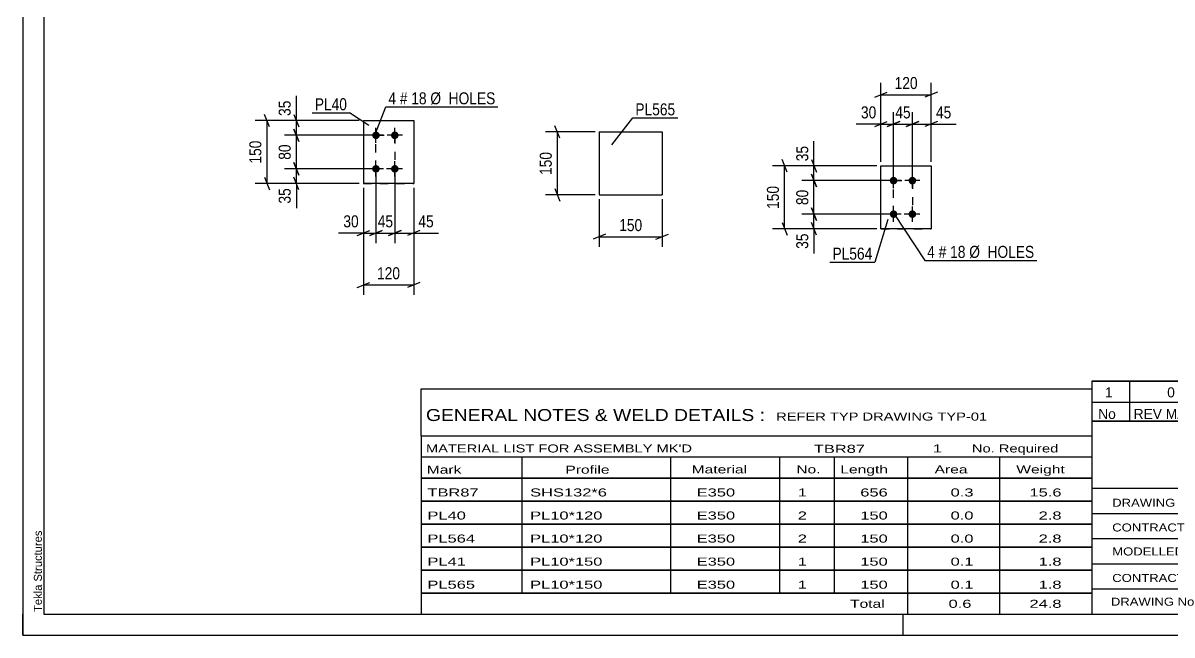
# Model space of a CAD drawing. Header units: millimetres. Extents: x 0 to 420, y 0 to 297.
# Drawn here: x 0 to 274.1, y 0 to 146 of the extents above; entities that cross this region are included whole.
import ezdxf

# ---------------------------------------------------------------- set-up
doc = ezdxf.new("R2010")
doc.units = ezdxf.units.MM
doc.linetypes.add('DXK_LINE_DOT2', pattern=[3.9198, 1.9599, -1.9599])
doc.styles.add('Arial', font='ARIAL.TTF', dxfattribs={"height": 0.2})
doc.styles.add('Arial Narrow', font='ARIALN.TTF', dxfattribs={"height": 0.2})

# ---------------------------------------------------------------- blocks, each defined once
blk = doc.blocks.new('Unknown-585639364-1126')
at = {"color": 5, "linetype": 'Continuous'}
for p, q in [((0, 297), (0, 0)), ((5, 292), (5, 5)), ((0, 0), (0, 5)), ((5, 5), (415, 5)), ((210, 0), (210, 5)), ((0, 0), (420, 0))]:
    blk.add_line(p, q, dxfattribs=at)
at = {"color": 174, "linetype": 'Continuous', "style": 'Arial'}
blk.add_text('Tekla Structures', height=1.9102, rotation=90, dxfattribs=at).set_placement((4.5, 5.5))
blk = doc.blocks.new('Bolt-585639364-2172 - 2138')
at = {"linetype": 'Continuous'}
for points in [[(207.71, 107.52), (207.52, 107.54), (207.34, 107.59), (207.18, 107.69), (207.04, 107.81), (206.93, 107.97), (206.85, 108.14), (206.81, 108.32), (206.81, 108.51), (206.85, 108.69), (206.93, 108.87), (207.04, 109.02), (207.18, 109.14), (207.34, 109.24), (207.52, 109.3), (207.71, 109.32), (207.9, 109.3), (208.07, 109.24), (208.24, 109.14), (208.38, 109.02), (208.49, 108.87), (208.56, 108.69), (208.6, 108.51), (208.6, 108.32), (208.56, 108.14), (208.49, 107.97), (208.38, 107.81), (208.24, 107.69), (208.07, 107.59), (207.9, 107.54)], [(212.21, 107.52), (212.02, 107.54), (211.84, 107.59), (211.68, 107.69), (211.54, 107.81), (211.43, 107.97), (211.35, 108.14), (211.31, 108.32), (211.31, 108.51), (211.35, 108.69), (211.43, 108.87), (211.54, 109.02), (211.68, 109.14), (211.84, 109.24), (212.02, 109.3), (212.21, 109.32), (212.4, 109.3), (212.57, 109.24), (212.74, 109.14), (212.88, 109.02), (212.99, 108.87), (213.06, 108.69), (213.1, 108.51), (213.1, 108.32), (213.06, 108.14), (212.99, 107.97), (212.88, 107.81), (212.74, 107.69), (212.57, 107.59), (212.4, 107.54)], [(207.71, 99.52), (207.52, 99.54), (207.34, 99.59), (207.18, 99.69), (207.04, 99.81), (206.93, 99.97), (206.85, 100.14), (206.81, 100.32), (206.81, 100.51), (206.85, 100.69), (206.93, 100.87), (207.04, 101.02), (207.18, 101.14), (207.34, 101.24), (207.52, 101.3), (207.71, 101.32), (207.9, 101.3), (208.07, 101.24), (208.24, 101.14), (208.38, 101.02), (208.49, 100.87), (208.56, 100.69), (208.6, 100.51), (208.6, 100.32), (208.56, 100.14), (208.49, 99.97), (208.38, 99.81), (208.24, 99.69), (208.07, 99.59), (207.9, 99.54)], [(212.21, 99.52), (212.02, 99.54), (211.84, 99.59), (211.68, 99.69), (211.54, 99.81), (211.43, 99.97), (211.35, 100.14), (211.31, 100.32), (211.31, 100.51), (211.35, 100.69), (211.43, 100.87), (211.54, 101.02), (211.68, 101.14), (211.84, 101.24), (212.02, 101.3), (212.21, 101.32), (212.4, 101.3), (212.57, 101.24), (212.74, 101.14), (212.88, 101.02), (212.99, 100.87), (213.06, 100.69), (213.1, 100.51), (213.1, 100.32), (213.06, 100.14), (212.99, 99.97), (212.88, 99.81), (212.74, 99.69), (212.57, 99.59), (212.4, 99.54)]]:
    blk.add_hatch(color=1, dxfattribs=at).paths.add_polyline_path(points)
at = {"color": 1, "linetype": 'Continuous'}
for p, q in [((207.71, 106.62), (207.71, 110.22)), ((212.21, 106.62), (212.21, 110.22)), ((209.51, 108.42), (205.91, 108.42)), ((214.01, 108.42), (210.41, 108.42)), ((207.71, 98.62), (207.71, 102.22)), ((212.21, 98.62), (212.21, 102.22)), ((209.51, 100.42), (205.91, 100.42)), ((214.01, 100.42), (210.41, 100.42))]:
    blk.add_line(p, q, dxfattribs=at)
blk = doc.blocks.new('Part-585639364-2177 - 2138')
at = {"color": 2, "linetype": 'Continuous'}
for p, q in [((204.71, 111.92), (216.71, 111.92)), ((204.71, 96.92), (204.71, 111.92)), ((216.71, 111.92), (216.71, 111.92)), ((216.71, 111.92), (216.71, 96.92)), ((216.71, 96.92), (204.71, 96.92)), ((204.71, 96.92), (204.71, 96.92))]:
    blk.add_line(p, q, dxfattribs=at)
at = {"color": 7, "linetype": 'DXK_LINE_DOT2'}
for p, q in [((204.71, 111.92), (216.71, 111.92)), ((204.71, 96.92), (216.71, 96.92)), ((204.71, 96.92), (204.71, 96.92))]:
    blk.add_line(p, q, dxfattribs=at)
blk = doc.blocks.new('Part-585639364-2314 - 2308')
at = {"color": 2, "linetype": 'Continuous'}
for p, q in [((137.49, 120.02), (137.5, 105.02)), ((137.49, 120.02), (152.49, 120.02)), ((152.49, 120.02), (152.5, 105.02)), ((137.5, 105.02), (152.5, 105.02))]:
    blk.add_line(p, q, dxfattribs=at)
blk = doc.blocks.new('Bolt-585639364-2337 - 2331')
at = {"linetype": 'Continuous'}
for points in [[(84.22, 120.13), (84.4, 120.11), (84.58, 120.05), (84.75, 119.95), (84.89, 119.83), (85, 119.68), (85.07, 119.5), (85.11, 119.32), (85.11, 119.13), (85.07, 118.95), (85, 118.78), (84.89, 118.62), (84.75, 118.5), (84.58, 118.4), (84.4, 118.35), (84.22, 118.33), (84.03, 118.35), (83.85, 118.4), (83.69, 118.5), (83.55, 118.62), (83.44, 118.78), (83.36, 118.95), (83.32, 119.13), (83.32, 119.32), (83.36, 119.5), (83.44, 119.68), (83.55, 119.83), (83.69, 119.95), (83.85, 120.05), (84.03, 120.11)], [(88.72, 120.13), (88.9, 120.11), (89.08, 120.05), (89.25, 119.95), (89.39, 119.83), (89.5, 119.68), (89.57, 119.5), (89.61, 119.32), (89.61, 119.13), (89.57, 118.95), (89.5, 118.78), (89.39, 118.62), (89.25, 118.5), (89.08, 118.4), (88.9, 118.35), (88.72, 118.33), (88.53, 118.35), (88.35, 118.4), (88.19, 118.5), (88.05, 118.62), (87.94, 118.78), (87.86, 118.95), (87.82, 119.13), (87.82, 119.32), (87.86, 119.5), (87.94, 119.68), (88.05, 119.83), (88.19, 119.95), (88.35, 120.05), (88.53, 120.11)], [(84.22, 112.13), (84.4, 112.11), (84.58, 112.05), (84.75, 111.95), (84.89, 111.83), (85, 111.68), (85.07, 111.5), (85.11, 111.32), (85.11, 111.13), (85.07, 110.95), (85, 110.78), (84.89, 110.62), (84.75, 110.5), (84.58, 110.4), (84.4, 110.35), (84.22, 110.33), (84.03, 110.35), (83.85, 110.4), (83.69, 110.5), (83.55, 110.62), (83.44, 110.78), (83.36, 110.95), (83.32, 111.13), (83.32, 111.32), (83.36, 111.5), (83.44, 111.68), (83.55, 111.83), (83.69, 111.95), (83.85, 112.05), (84.03, 112.11)], [(88.72, 112.13), (88.9, 112.11), (89.08, 112.05), (89.25, 111.95), (89.39, 111.83), (89.5, 111.68), (89.57, 111.5), (89.61, 111.32), (89.61, 111.13), (89.57, 110.95), (89.5, 110.78), (89.39, 110.62), (89.25, 110.5), (89.08, 110.4), (88.9, 110.35), (88.72, 110.33), (88.53, 110.35), (88.35, 110.4), (88.19, 110.5), (88.05, 110.62), (87.94, 110.78), (87.86, 110.95), (87.82, 111.13), (87.82, 111.32), (87.86, 111.5), (87.94, 111.68), (88.05, 111.83), (88.19, 111.95), (88.35, 112.05), (88.53, 112.11)]]:
    blk.add_hatch(color=1, dxfattribs=at).paths.add_polyline_path(points)
at = {"color": 1, "linetype": 'Continuous'}
for p, q in [((84.22, 117.43), (84.22, 121.03)), ((88.72, 117.43), (88.72, 121.03)), ((86.02, 119.23), (82.42, 119.23)), ((90.52, 119.23), (86.92, 119.23)), ((84.22, 109.43), (84.22, 113.03)), ((88.72, 109.43), (88.72, 113.03)), ((86.02, 111.23), (82.42, 111.23)), ((90.52, 111.23), (86.92, 111.23))]:
    blk.add_line(p, q, dxfattribs=at)
blk = doc.blocks.new('Part-585639364-2342 - 2331')
at = {"color": 2, "linetype": 'Continuous'}
for p, q in [((81.22, 122.73), (93.22, 122.73)), ((81.22, 122.73), (81.22, 107.73)), ((93.22, 122.73), (93.22, 122.73)), ((93.22, 122.73), (93.22, 107.73)), ((93.22, 107.73), (81.22, 107.73)), ((81.22, 107.73), (81.22, 107.73))]:
    blk.add_line(p, q, dxfattribs=at)
at = {"color": 7, "linetype": 'DXK_LINE_DOT2'}
for p, q in [((81.22, 122.73), (93.22, 122.73)), ((93.22, 122.73), (93.22, 122.73)), ((81.22, 107.73), (93.22, 107.73))]:
    blk.add_line(p, q, dxfattribs=at)
blk = doc.blocks.new('Rectangle-585639364-2293 - 2138')
at = {"color": 1, "linetype": 'DXK_LINE_DOT2'}
blk.add_lwpolyline([(207.71, 108.42), (212.21, 108.42), (212.21, 100.42), (207.71, 100.42), (207.71, 108.42)], close=True, dxfattribs=at)
blk = doc.blocks.new('Rectangle-585639364-2457 - 2331')
at = {"color": 1, "linetype": 'DXK_LINE_DOT2'}
blk.add_lwpolyline([(84.22, 119.23), (88.72, 119.23), (88.72, 111.23), (84.22, 111.23), (84.22, 119.23)], close=True, dxfattribs=at)
blk = doc.blocks.new('StraightDimension-585639364-2213 - 2138')
at = {"color": 7, "linetype": 'Continuous'}
for p, q in [((207.71, 109.42), (207.71, 124.77)), ((212.21, 109.42), (212.21, 124.77)), ((206.21, 121.32), (209.21, 122.52)), ((207.71, 121.92), (212.21, 121.92)), ((213.71, 122.52), (210.71, 121.32))]:
    blk.add_line(p, q, dxfattribs=at)
at = {"color": 0}
blk.add_wipeout([(212.39, 122.67), (212.39, 126.87), (207.53, 126.87), (207.53, 122.67)], dxfattribs=at)
at = {"color": 3, "style": 'Arial Narrow'}
blk.add_text('45', height=2.863, dxfattribs=at).set_placement((208.13, 123.27))
blk = doc.blocks.new('StraightDimension-585639364-2200 - 2138')
at = {"color": 7, "linetype": 'Continuous'}
for p, q in [((204.71, 112.92), (204.71, 124.77)), ((207.71, 109.42), (207.71, 124.77)), ((203.21, 121.32), (206.21, 122.52)), ((204.71, 121.92), (207.71, 121.92)), ((209.21, 122.52), (206.21, 121.32))]:
    blk.add_line(p, q, dxfattribs=at)
at = {"color": 0}
blk.add_wipeout([(204.18, 122.67), (204.18, 126.87), (199.33, 126.87), (199.33, 122.67)], dxfattribs=at)
at = {"color": 7, "linetype": 'Continuous'}
blk.add_line((204.71, 121.92), (198.8, 121.92), dxfattribs=at)
blk.add_line((204.71, 121.92), (198.8, 121.92), dxfattribs=at)
at = {"color": 3, "style": 'Arial Narrow'}
blk.add_text('30', height=2.863, dxfattribs=at).set_placement((199.93, 123.27))
blk = doc.blocks.new('StraightDimension-585639364-2180 - 2138')
at = {"color": 7, "linetype": 'Continuous'}
for p, q in [((204.71, 112.92), (204.71, 131.77)), ((216.71, 112.92), (216.71, 131.77)), ((203.21, 128.32), (206.21, 129.52)), ((204.71, 128.92), (216.71, 128.92)), ((218.21, 129.52), (215.21, 128.32))]:
    blk.add_line(p, q, dxfattribs=at)
at = {"color": 0}
blk.add_wipeout([(214.05, 129.67), (214.05, 133.87), (207.37, 133.87), (207.37, 129.67)], dxfattribs=at)
at = {"color": 3, "style": 'Arial Narrow'}
blk.add_text('120', height=2.863, dxfattribs=at).set_placement((207.97, 130.27))
blk = doc.blocks.new('StraightDimension-585639364-2223 - 2138')
at = {"color": 7, "linetype": 'Continuous'}
for p, q in [((212.21, 109.42), (212.21, 124.77)), ((216.71, 112.92), (216.71, 124.77)), ((210.71, 121.32), (213.71, 122.52)), ((212.21, 121.92), (216.71, 121.92)), ((218.21, 122.52), (215.21, 121.32))]:
    blk.add_line(p, q, dxfattribs=at)
at = {"color": 0}
blk.add_wipeout([(222.09, 122.67), (222.09, 126.87), (217.23, 126.87), (217.23, 122.67)], dxfattribs=at)
at = {"color": 7, "linetype": 'Continuous'}
blk.add_line((216.71, 121.92), (222.61, 121.92), dxfattribs=at)
blk.add_line((216.71, 121.92), (222.61, 121.92), dxfattribs=at)
at = {"color": 3, "style": 'Arial Narrow'}
blk.add_text('45', height=2.863, dxfattribs=at).set_placement((217.83, 123.27))
blk = doc.blocks.new('StraightDimension-585639364-2240 - 2138')
at = {"color": 7, "linetype": 'Continuous'}
for p, q in [((182.31, 110.42), (181.11, 113.42)), ((203.71, 111.92), (178.86, 111.92)), ((181.71, 96.92), (181.71, 111.92)), ((203.71, 96.92), (178.86, 96.92)), ((181.11, 98.42), (182.31, 95.42))]:
    blk.add_line(p, q, dxfattribs=at)
at = {"color": 0}
blk.add_wipeout([(180.96, 107.76), (176.76, 107.76), (176.76, 101.07), (180.96, 101.07)], dxfattribs=at)
at = {"color": 3, "style": 'Arial Narrow'}
blk.add_text('150', height=2.863, rotation=90.0002, dxfattribs=at).set_placement((180.36, 101.67))
blk = doc.blocks.new('StraightDimension-585639364-2257 - 2138')
at = {"color": 7, "linetype": 'Continuous'}
for p, q in [((188.11, 101.92), (189.31, 98.92)), ((206.71, 100.42), (185.86, 100.42)), ((188.71, 96.92), (188.71, 100.42)), ((203.71, 96.92), (185.86, 96.92)), ((189.31, 95.42), (188.11, 98.42))]:
    blk.add_line(p, q, dxfattribs=at)
at = {"color": 0}
blk.add_wipeout([(187.96, 96.39), (183.76, 96.39), (183.76, 91.54), (187.96, 91.54)], dxfattribs=at)
at = {"color": 7, "linetype": 'Continuous'}
blk.add_line((188.71, 96.92), (188.71, 91.01), dxfattribs=at)
blk.add_line((188.71, 96.92), (188.71, 91.01), dxfattribs=at)
at = {"color": 3, "style": 'Arial Narrow'}
blk.add_text('35', height=2.863, rotation=90.0002, dxfattribs=at).set_placement((187.36, 92.14))
blk = doc.blocks.new('StraightDimension-585639364-2270 - 2138')
at = {"color": 7, "linetype": 'Continuous'}
for p, q in [((188.11, 109.92), (189.31, 106.92)), ((206.71, 108.42), (185.86, 108.42)), ((188.71, 100.42), (188.71, 108.42)), ((189.31, 98.92), (188.11, 101.92)), ((206.71, 100.42), (185.86, 100.42))]:
    blk.add_line(p, q, dxfattribs=at)
at = {"color": 0}
blk.add_wipeout([(187.96, 106.84), (183.76, 106.84), (183.76, 101.99), (187.96, 101.99)], dxfattribs=at)
at = {"color": 3, "style": 'Arial Narrow'}
blk.add_text('80', height=2.863, rotation=90.0002, dxfattribs=at).set_placement((187.36, 102.59))
blk = doc.blocks.new('StraightDimension-585639364-2280 - 2138')
at = {"color": 7, "linetype": 'Continuous'}
for p, q in [((188.11, 113.42), (189.31, 110.42)), ((203.71, 111.92), (185.86, 111.92)), ((189.31, 106.92), (188.11, 109.92)), ((188.71, 108.42), (188.71, 111.92)), ((206.71, 108.42), (185.86, 108.42))]:
    blk.add_line(p, q, dxfattribs=at)
at = {"color": 0}
blk.add_wipeout([(187.96, 117.3), (183.76, 117.3), (183.76, 112.44), (187.96, 112.44)], dxfattribs=at)
at = {"color": 7, "linetype": 'Continuous'}
blk.add_line((188.71, 111.92), (188.71, 117.82), dxfattribs=at)
blk.add_line((188.71, 111.92), (188.71, 117.82), dxfattribs=at)
at = {"color": 3, "style": 'Arial Narrow'}
blk.add_text('35', height=2.863, rotation=90.0002, dxfattribs=at).set_placement((187.36, 113.04))
blk = doc.blocks.new('StraightDimension-585639364-2316 - 2308')
at = {"color": 7, "linetype": 'Continuous'}
for p, q in [((128.1, 118.52), (126.9, 121.52)), ((136.49, 120.02), (124.65, 120.02)), ((127.5, 105.02), (127.5, 120.02)), ((136.5, 105.02), (124.65, 105.02)), ((126.9, 106.52), (128.1, 103.52))]:
    blk.add_line(p, q, dxfattribs=at)
at = {"color": 0}
blk.add_wipeout([(126.75, 115.86), (122.55, 115.86), (122.55, 109.17), (126.75, 109.17)], dxfattribs=at)
at = {"color": 3, "style": 'Arial Narrow'}
blk.add_text('150', height=2.863, rotation=90.0002, dxfattribs=at).set_placement((126.15, 109.77))
blk = doc.blocks.new('StraightDimension-585639364-2323 - 2308')
at = {"color": 7, "linetype": 'Continuous'}
for p, q in [((137.5, 104.02), (137.5, 92.62)), ((152.5, 104.02), (152.5, 92.62)), ((139, 95.62), (136, 94.42)), ((137.5, 95.02), (152.5, 95.02)), ((151, 94.42), (154, 95.62))]:
    blk.add_line(p, q, dxfattribs=at)
at = {"color": 0}
blk.add_wipeout([(148.34, 95.77), (148.34, 99.97), (141.66, 99.97), (141.66, 95.77)], dxfattribs=at)
at = {"color": 3, "style": 'Arial Narrow'}
blk.add_text('150', height=2.863, dxfattribs=at).set_placement((142.26, 96.37))
blk = doc.blocks.new('StraightDimension-585639364-2377 - 2331')
at = {"color": 7, "linetype": 'Continuous'}
for p, q in [((84.22, 110.23), (84.22, 93.52)), ((88.72, 110.23), (88.72, 93.52)), ((82.72, 95.32), (85.72, 96.52)), ((90.22, 96.52), (87.22, 95.32)), ((84.22, 95.92), (88.72, 95.92))]:
    blk.add_line(p, q, dxfattribs=at)
at = {"color": 0}
blk.add_wipeout([(88.9, 96.67), (88.9, 100.87), (84.04, 100.87), (84.04, 96.67)], dxfattribs=at)
at = {"color": 3, "style": 'Arial Narrow'}
blk.add_text('45', height=2.863, dxfattribs=at).set_placement((84.64, 97.27))
blk = doc.blocks.new('StraightDimension-585639364-2344 - 2331')
at = {"color": 7, "linetype": 'Continuous'}
for p, q in [((81.22, 106.73), (81.22, 81.13)), ((93.22, 106.73), (93.22, 81.13)), ((79.72, 82.93), (82.72, 84.13)), ((81.22, 83.53), (93.22, 83.53)), ((94.72, 84.13), (91.72, 82.93))]:
    blk.add_line(p, q, dxfattribs=at)
at = {"color": 0}
blk.add_wipeout([(90.56, 84.28), (90.56, 88.48), (83.88, 88.48), (83.88, 84.28)], dxfattribs=at)
at = {"color": 3, "style": 'Arial Narrow'}
blk.add_text('120', height=2.863, dxfattribs=at).set_placement((84.48, 84.88))
blk = doc.blocks.new('StraightDimension-585639364-2364 - 2331')
at = {"color": 7, "linetype": 'Continuous'}
for p, q in [((84.22, 110.23), (84.22, 93.52)), ((81.22, 106.73), (81.22, 93.52)), ((79.72, 95.32), (82.72, 96.52)), ((85.72, 96.52), (82.72, 95.32)), ((81.22, 95.92), (84.22, 95.92))]:
    blk.add_line(p, q, dxfattribs=at)
at = {"color": 0}
blk.add_wipeout([(80.69, 96.67), (80.69, 100.87), (75.84, 100.87), (75.84, 96.67)], dxfattribs=at)
at = {"color": 7, "linetype": 'Continuous'}
blk.add_line((81.22, 95.92), (75.31, 95.92), dxfattribs=at)
blk.add_line((81.22, 95.92), (75.31, 95.92), dxfattribs=at)
at = {"color": 3, "style": 'Arial Narrow'}
blk.add_text('30', height=2.863, dxfattribs=at).set_placement((76.44, 97.27))
blk = doc.blocks.new('StraightDimension-585639364-2387 - 2331')
at = {"color": 7, "linetype": 'Continuous'}
for p, q in [((88.72, 110.23), (88.72, 93.52)), ((93.22, 106.73), (93.22, 93.52)), ((87.22, 95.32), (90.22, 96.52)), ((94.72, 96.52), (91.72, 95.32)), ((88.72, 95.92), (93.22, 95.92))]:
    blk.add_line(p, q, dxfattribs=at)
at = {"color": 0}
blk.add_wipeout([(98.6, 96.67), (98.6, 100.87), (93.74, 100.87), (93.74, 96.67)], dxfattribs=at)
at = {"color": 7, "linetype": 'Continuous'}
blk.add_line((93.22, 95.92), (99.12, 95.92), dxfattribs=at)
blk.add_line((93.22, 95.92), (99.12, 95.92), dxfattribs=at)
at = {"color": 3, "style": 'Arial Narrow'}
blk.add_text('45', height=2.863, dxfattribs=at).set_placement((94.34, 97.27))
blk = doc.blocks.new('StraightDimension-585639364-2404 - 2331')
at = {"color": 7, "linetype": 'Continuous'}
for p, q in [((58.82, 121.23), (57.62, 124.23)), ((80.22, 122.73), (55.37, 122.73)), ((58.22, 107.73), (58.22, 122.73)), ((80.22, 107.73), (55.37, 107.73)), ((57.62, 109.23), (58.82, 106.23))]:
    blk.add_line(p, q, dxfattribs=at)
at = {"color": 0}
blk.add_wipeout([(57.47, 118.57), (53.27, 118.57), (53.27, 111.88), (57.47, 111.88)], dxfattribs=at)
at = {"color": 3, "style": 'Arial Narrow'}
blk.add_text('150', height=2.863, rotation=90.0002, dxfattribs=at).set_placement((56.87, 112.48))
blk = doc.blocks.new('StraightDimension-585639364-2421 - 2331')
at = {"color": 7, "linetype": 'Continuous'}
for p, q in [((64.62, 124.23), (65.82, 121.23)), ((80.22, 122.73), (62.37, 122.73)), ((65.82, 117.73), (64.62, 120.73)), ((65.22, 119.23), (65.22, 122.73)), ((83.22, 119.23), (62.37, 119.23))]:
    blk.add_line(p, q, dxfattribs=at)
at = {"color": 0}
blk.add_wipeout([(64.47, 128.11), (60.27, 128.11), (60.27, 123.25), (64.47, 123.25)], dxfattribs=at)
at = {"color": 7, "linetype": 'Continuous'}
blk.add_line((65.22, 122.73), (65.22, 128.63), dxfattribs=at)
blk.add_line((65.22, 122.73), (65.22, 128.63), dxfattribs=at)
at = {"color": 3, "style": 'Arial Narrow'}
blk.add_text('35', height=2.863, rotation=90.0002, dxfattribs=at).set_placement((63.87, 123.85))
blk = doc.blocks.new('StraightDimension-585639364-2434 - 2331')
at = {"color": 7, "linetype": 'Continuous'}
for p, q in [((64.62, 120.73), (65.82, 117.73)), ((83.22, 119.23), (62.37, 119.23)), ((65.22, 111.23), (65.22, 119.23)), ((65.82, 109.73), (64.62, 112.73)), ((83.22, 111.23), (62.37, 111.23))]:
    blk.add_line(p, q, dxfattribs=at)
at = {"color": 0}
blk.add_wipeout([(64.47, 117.65), (60.27, 117.65), (60.27, 112.8), (64.47, 112.8)], dxfattribs=at)
at = {"color": 3, "style": 'Arial Narrow'}
blk.add_text('80', height=2.863, rotation=90.0002, dxfattribs=at).set_placement((63.87, 113.4))
blk = doc.blocks.new('StraightDimension-585639364-2444 - 2331')
at = {"color": 7, "linetype": 'Continuous'}
for p, q in [((64.62, 112.73), (65.82, 109.73)), ((83.22, 111.23), (62.37, 111.23)), ((65.22, 107.73), (65.22, 111.23)), ((80.22, 107.73), (62.37, 107.73)), ((65.82, 106.23), (64.62, 109.23))]:
    blk.add_line(p, q, dxfattribs=at)
at = {"color": 0}
blk.add_wipeout([(64.47, 107.2), (60.27, 107.2), (60.27, 102.34), (64.47, 102.34)], dxfattribs=at)
at = {"color": 7, "linetype": 'Continuous'}
blk.add_line((65.22, 107.73), (65.22, 101.82), dxfattribs=at)
blk.add_line((65.22, 107.73), (65.22, 101.82), dxfattribs=at)
at = {"color": 3, "style": 'Arial Narrow'}
blk.add_text('35', height=2.863, rotation=90.0002, dxfattribs=at).set_placement((63.87, 102.94))
blk = doc.blocks.new('Unknown-585639364-4824')
at = {"color": 7, "linetype": 'Continuous'}
for p, q in [((255, 51.05), (255, 5)), ((255, 51.05), (415, 51.05)), ((415, 51), (415, 5)), ((255, 35), (415, 35)), ((295.14, 35), (295.14, 5)), ((255, 29), (415, 29)), ((397, 5.05), (397, 29.05)), ((255, 23), (415, 23)), ((339.14, 23), (339.14, 5)), ((255, 17), (415, 17)), ((255, 11), (397, 11)), ((255, 5), (415, 5))]:
    blk.add_line(p, q, dxfattribs=at)
at = {"color": 7, "style": 'Arial Narrow'}
for s, height, width, p in [('DRAWING TITLE', 1.9089, 1.425378, (259.88, 30.61)), ('TC-BRACE', 1.909, 1.425378, (296.81, 30.59)), ('CONTRACT', 1.909, 1.425378, (259.88, 24.71)), ('TERMINAL BUILDING', 1.9089, 1.425378, (297.06, 25.07)), ('MODELLED BY', 1.9089, 1.425378, (259.88, 18.98)), ('GSK', 1.909, 1.425378, (296.88, 19.04)), ('ISSUED', 1.909, 1.425378, (339.94, 18.64)), ('17.03.2026', 1.909, 1.425378, (356.69, 18.52)), ('CONTRACT NO', 1.9089, 1.425378, (259.88, 12.66)), ('AN-C-1376', 1.909, 1.425378, (297.23, 12.78)), ('SCALE', 1.909, 1.425378, (339.94, 12.65)), ('A1', 6.204, 1.25, (401.24, 7.2)), ('DRAWING No', 1.909, 1.425378, (259.56, 7)), ('[TBR.87]', 1.909, 1.425378, (297.46, 6.99)), ('1', 3.34, 1.5, (376.91, 5.68)), ('REVISION No.', 1.9089, 1.425378, (339.94, 5.77))]:
    blk.add_text(s, height=height, dxfattribs=dict(at, width=width)).set_placement(p)
at = {"color": 7, "linetype": 'Continuous', "style": 'Arial Narrow'}
for s, height, width, p in [('PH #', 2.1, 1.42538, (402.4, 24.55)), ('101', 2.1, 1.42538, (403.41, 18.55)), ('NTS', 1.909, 1.425378, (357, 13.05))]:
    blk.add_text(s, height=height, dxfattribs=dict(at, width=width)).set_placement(p)
blk = doc.blocks.new('Unknown-585639364-4825')
at = {"color": 7, "linetype": 'Continuous'}
for p, q in [((255, 60.55), (415, 60.55)), ((415, 60.55), (255, 60.55)), ((255, 60.55), (255, 55.55)), ((264, 60.55), (264, 55.55)), ((288, 60.55), (288, 55.55)), ((385, 60.55), (385, 55.55)), ((415, 60.55), (415, 55.55)), ((255, 55.55), (415, 55.55)), ((255, 55.55), (255, 51.05)), ((255, 55.55), (415, 55.55)), ((264, 55.55), (264, 51.05)), ((288, 55.55), (288, 51.05)), ((385, 55.55), (385, 51.05)), ((415, 55.55), (415, 51.05)), ((415, 51.05), (255, 51.05))]:
    blk.add_line(p, q, dxfattribs=at)
at = {"color": 7, "linetype": 'Continuous', "style": 'Arial Narrow'}
for s, height, width, p in [('1', 2.39, 1.196471, (258.16, 56.7)), ('0', 2.39, 1.196471, (273, 56.7)), ('ISSUED FOR CONSTRUCTION', 2.3861, 1.196471, (290, 56.7)), ('17.03.2026', 2.386, 1.196471, (391, 56.7)), ('No', 2.386, 1.2, (256.54, 51.55)), ('REV MARK', 2.386, 1.2, (265, 51.55)), ('REVISION DESCRIPTION', 2.3861, 1.2, (290, 51.55)), ('REV. DATE', 2.386, 1.2, (390.28, 51.55))]:
    blk.add_text(s, height=height, dxfattribs=dict(at, width=width)).set_placement(p)
blk = doc.blocks.new('Unknown-585639364-4826')
at = {"color": 7, "linetype": 'Continuous'}
for p, q in [((95, 58.75), (255, 58.75)), ((95, 47.5), (95, 58.75)), ((255, 58.75), (255, 47.5)), ((95, 47.5), (255, 47.5)), ((95, 47.5), (95, 42.5)), ((255, 47.5), (255, 42.5)), ((95, 42.5), (255, 42.5)), ((95, 42.5), (95, 37.5)), ((119, 42.5), (119, 37.5)), ((154.5, 42.5), (154.5, 37.5)), ((180.5, 42.5), (180.5, 37.5)), ((193.5, 42.5), (193.5, 37.5)), ((211, 42.5), (211, 37.5)), ((233, 42.5), (233, 37.5)), ((255, 42.5), (255, 37.5)), ((95, 37.5), (255, 37.5)), ((95, 37.45), (95, 32.05)), ((95, 37.45), (255, 37.45)), ((119, 37.5), (119, 32)), ((154.5, 37.5), (154.5, 32)), ((180.5, 37.5), (180.5, 32)), ((193.5, 37.5), (193.5, 32)), ((211, 37.5), (211, 32)), ((233, 37.5), (233, 32)), ((255, 37.45), (255, 32.05)), ((95, 32.05), (255, 32.05)), ((95, 31.95), (95, 26.55)), ((95, 31.95), (255, 31.95)), ((119, 32), (119, 26.5)), ((154.5, 32), (154.5, 26.5)), ((180.5, 32), (180.5, 26.5)), ((193.5, 32), (193.5, 26.5)), ((211, 32), (211, 26.5)), ((233, 32), (233, 26.5)), ((255, 31.95), (255, 26.55)), ((95, 26.55), (255, 26.55)), ((95, 26.45), (95, 21.05)), ((95, 26.45), (255, 26.45)), ((119, 26.5), (119, 21)), ((154.5, 26.5), (154.5, 21)), ((180.5, 26.5), (180.5, 21)), ((193.5, 26.5), (193.5, 21)), ((211, 26.5), (211, 21)), ((233, 26.5), (233, 21)), ((255, 26.45), (255, 21.05)), ((95, 21.05), (255, 21.05)), ((95, 20.95), (95, 15.55)), ((95, 20.95), (255, 20.95)), ((119, 21), (119, 15.5)), ((154.5, 21), (154.5, 15.5)), ((180.5, 21), (180.5, 15.5)), ((193.5, 21), (193.5, 15.5)), ((211, 21), (211, 15.5)), ((233, 21), (233, 15.5)), ((255, 20.95), (255, 15.55)), ((95, 15.55), (255, 15.55)), ((95, 15.45), (95, 10.05)), ((95, 15.45), (255, 15.45)), ((119, 15.5), (119, 10)), ((154.5, 15.5), (154.5, 10)), ((180.5, 15.5), (180.5, 10)), ((193.5, 15.5), (193.5, 10)), ((211, 15.5), (211, 10)), ((233, 15.5), (233, 10)), ((255, 15.45), (255, 10.05)), ((95, 10.05), (255, 10.05)), ((95, 10), (255, 10)), ((95, 10), (95, 5)), ((211, 10), (211, 5)), ((233, 10), (233, 5)), ((255, 10), (255, 5)), ((95, 5), (255, 5))]:
    blk.add_line(p, q, dxfattribs=at)
at = {"color": 7, "style": 'Arial Narrow'}
for s, height, width, p in [('GENERAL NOTES & WELD DETAILS :', 2.8633, 1.4, (96.15, 51.06)), ('REFER TYP DRAWING TYP-01', 1.9089, 1.6, (179.7, 51.16)), ("MATERIAL LIST FOR ASSEMBLY MK'D", 1.9089, 1.6, (96.15, 43.56)), ('TBR87', 1.909, 1.794707, (188.68, 43.47)), ('1', 1.91, 1.794707, (217.08, 43.56)), ('No. Required', 1.9089, 1.6, (226.41, 43.56)), ('Mark', 1.909, 1.7, (96.34, 38.5)), ('Profile', 1.909, 1.7, (129.41, 38.5)), ('Material', 1.909, 1.7, (159.54, 38.56)), ('No.', 1.909, 1.7, (184.5, 38.56)), ('Length', 1.909, 1.7, (195, 38.56)), ('Area', 1.909, 1.7, (217.5, 38.56)), ('Weight', 1.909, 1.7, (237, 38.56))]:
    blk.add_text(s, height=height, dxfattribs=dict(at, width=width)).set_placement(p)
at = {"color": 7, "linetype": 'Continuous', "style": 'Arial Narrow'}
for s, height, width, p in [('TBR87', 1.909, 1.794707, (96.5, 33.06)), ('SHS132*6', 1.909, 1.794707, (121, 33.06)), ('E350', 1.909, 1.794707, (160.74, 33.06)), ('1', 1.91, 1.794707, (184.86, 33.06)), ('656', 1.909, 1.794707, (199.77, 33.06)), ('0.3', 1.909, 1.794707, (221.32, 33.06)), ('15.6', 1.909, 1.794707, (240.14, 33.06)), ('PL40', 1.909, 1.794707, (96.5, 27.56)), ('PL10*120', 1.909, 1.794707, (121, 27.56)), ('E350', 1.909, 1.794707, (160.74, 27.56)), ('2', 1.91, 1.794707, (184.86, 27.56)), ('150', 1.909, 1.794707, (199.77, 27.56)), ('0.0', 1.909, 1.794707, (221.32, 27.56)), ('2.8', 1.909, 1.794707, (242.33, 27.56)), ('PL564', 1.909, 1.794707, (96.5, 22.06)), ('PL10*120', 1.909, 1.794707, (121, 22.06)), ('E350', 1.909, 1.794707, (160.74, 22.06)), ('2', 1.91, 1.794707, (184.86, 22.06)), ('150', 1.909, 1.794707, (199.77, 22.06)), ('0.0', 1.909, 1.794707, (221.32, 22.06)), ('2.8', 1.909, 1.794707, (242.33, 22.06)), ('PL41', 1.909, 1.794707, (96.5, 16.56)), ('PL10*150', 1.909, 1.794707, (121, 16.56)), ('E350', 1.909, 1.794707, (160.74, 16.56)), ('1', 1.91, 1.794707, (184.86, 16.56)), ('150', 1.909, 1.794707, (199.77, 16.56)), ('0.1', 1.909, 1.794707, (221.32, 16.56)), ('1.8', 1.909, 1.794707, (242.33, 16.56)), ('PL565', 1.909, 1.794707, (96.5, 11.06)), ('PL10*150', 1.909, 1.794707, (121, 11.06)), ('E350', 1.909, 1.794707, (160.74, 11.06)), ('1', 1.91, 1.794707, (184.86, 11.06)), ('150', 1.909, 1.794707, (199.77, 11.06)), ('0.1', 1.909, 1.794707, (221.32, 11.06)), ('1.8', 1.909, 1.794707, (242.33, 11.06)), ('Total', 1.909, 1.7, (197.33, 6.5)), ('0.6', 1.909, 1.794707, (220.83, 6.5)), ('24.8', 1.909, 1.794707, (240.14, 6.5))]:
    blk.add_text(s, height=height, dxfattribs=dict(at, width=width)).set_placement(p)
blk = doc.blocks.new('Mark-585639364-2173 - 2138')
at = {"color": 0}
blk.add_wipeout([(202.64, 89.56), (202.64, 92.56), (193.14, 92.56), (193.14, 89.56)], dxfattribs=at)
blk.add_wipeout([(202.64, 89.56), (202.64, 92.56), (193.14, 92.56), (193.14, 89.56)], dxfattribs=at)
at = {"color": 30, "linetype": 'Continuous'}
for p in [(206.34, 99.15), (192.54, 88.96)]:
    blk.add_line(p, (203.24, 88.96), dxfattribs=at)
at = {"color": 3, "style": 'Arial Narrow'}
blk.add_text('PL564', height=2.863, dxfattribs=at).set_placement((193.14, 89.56))
blk = doc.blocks.new('Mark-585639364-2168 - 2138')
at = {"color": 0}
blk.add_wipeout([(217.58, 89.99), (217.58, 92.99), (215.75, 92.99), (215.75, 89.99)], dxfattribs=at)
blk.add_wipeout([(217.58, 89.99), (217.58, 92.99), (215.75, 92.99), (215.75, 89.99)], dxfattribs=at)
at = {"color": 7, "linetype": 'Continuous'}
blk.add_line((207.75, 100.56), (215.15, 89.39), dxfattribs=at)
at = {"color": 0}
blk.add_wipeout([(220.31, 89.99), (220.31, 92.99), (218.48, 92.99), (218.48, 89.99)], dxfattribs=at)
blk.add_wipeout([(220.31, 89.99), (220.31, 92.99), (218.48, 92.99), (218.48, 89.99)], dxfattribs=at)
at = {"color": 3, "style": 'Arial Narrow'}
blk.add_text('4', height=2.86, dxfattribs=at).set_placement((215.75, 89.99))
at = {"color": 0}
blk.add_wipeout([(224.86, 89.99), (224.86, 92.99), (221.21, 92.99), (221.21, 89.99)], dxfattribs=at)
blk.add_wipeout([(224.86, 89.99), (224.86, 92.99), (221.21, 92.99), (221.21, 89.99)], dxfattribs=at)
at = {"color": 3, "style": 'Arial Narrow'}
blk.add_text('#', height=2.86, dxfattribs=at).set_placement((218.48, 89.99))
at = {"color": 0}
blk.add_wipeout([(241.29, 89.99), (241.29, 92.99), (225.76, 92.99), (225.76, 89.99)], dxfattribs=at)
blk.add_wipeout([(241.29, 89.99), (241.29, 92.99), (225.76, 92.99), (225.76, 89.99)], dxfattribs=at)
at = {"color": 7, "linetype": 'Continuous'}
blk.add_line((215.15, 89.39), (241.89, 89.39), dxfattribs=at)
at = {"color": 3, "style": 'Arial Narrow'}
for s, p in [('18', (221.21, 89.99)), ('Ø  HOLES', (225.76, 89.99))]:
    blk.add_text(s, height=2.863, dxfattribs=at).set_placement(p)
blk = doc.blocks.new('Mark-585639364-2310 - 2308')
at = {"color": 0}
blk.add_wipeout([(155.61, 123.99), (155.61, 126.99), (146.11, 126.99), (146.11, 123.99)], dxfattribs=at)
blk.add_wipeout([(155.61, 123.99), (155.61, 126.99), (146.11, 126.99), (146.11, 123.99)], dxfattribs=at)
at = {"color": 30, "linetype": 'Continuous'}
for p, q in [((140.52, 116.99), (145.51, 123.39)), ((145.51, 123.39), (156.21, 123.39))]:
    blk.add_line(p, q, dxfattribs=at)
at = {"color": 3, "style": 'Arial Narrow'}
blk.add_text('PL565', height=2.863, dxfattribs=at).set_placement((146.11, 123.99))
blk = doc.blocks.new('Mark-585639364-2338 - 2331')
at = {"color": 0}
blk.add_wipeout([(77.3, 125.21), (77.3, 128.21), (69.63, 128.21), (69.63, 125.21)], dxfattribs=at)
blk.add_wipeout([(77.3, 125.21), (77.3, 128.21), (69.63, 128.21), (69.63, 125.21)], dxfattribs=at)
at = {"color": 30, "linetype": 'Continuous'}
for p in [(69.03, 124.61), (82.54, 121.56)]:
    blk.add_line(p, (77.9, 124.61), dxfattribs=at)
at = {"color": 3, "style": 'Arial Narrow'}
blk.add_text('PL40', height=2.863, dxfattribs=at).set_placement((69.63, 125.21))
blk = doc.blocks.new('Mark-585639364-2333 - 2331')
at = {"color": 0}
blk.add_wipeout([(89.01, 126.62), (89.01, 129.62), (87.18, 129.62), (87.18, 126.62)], dxfattribs=at)
blk.add_wipeout([(89.01, 126.62), (89.01, 129.62), (87.18, 129.62), (87.18, 126.62)], dxfattribs=at)
at = {"color": 7, "linetype": 'Continuous'}
blk.add_line((83.94, 119.29), (86.58, 126.02), dxfattribs=at)
at = {"color": 0}
blk.add_wipeout([(91.74, 126.62), (91.74, 129.62), (89.91, 129.62), (89.91, 126.62)], dxfattribs=at)
blk.add_wipeout([(91.74, 126.62), (91.74, 129.62), (89.91, 129.62), (89.91, 126.62)], dxfattribs=at)
at = {"color": 3, "style": 'Arial Narrow'}
blk.add_text('4', height=2.86, dxfattribs=at).set_placement((87.18, 126.62))
at = {"color": 0}
blk.add_wipeout([(96.29, 126.62), (96.29, 129.62), (92.64, 129.62), (92.64, 126.62)], dxfattribs=at)
blk.add_wipeout([(96.29, 126.62), (96.29, 129.62), (92.64, 129.62), (92.64, 126.62)], dxfattribs=at)
at = {"color": 3, "style": 'Arial Narrow'}
blk.add_text('#', height=2.86, dxfattribs=at).set_placement((89.91, 126.62))
at = {"color": 0}
blk.add_wipeout([(112.72, 126.62), (112.72, 129.62), (97.19, 129.62), (97.19, 126.62)], dxfattribs=at)
blk.add_wipeout([(112.72, 126.62), (112.72, 129.62), (97.19, 129.62), (97.19, 126.62)], dxfattribs=at)
at = {"color": 7, "linetype": 'Continuous'}
blk.add_line((86.58, 126.02), (113.32, 126.02), dxfattribs=at)
at = {"color": 3, "style": 'Arial Narrow'}
for s, p in [('18', (92.64, 126.62)), ('Ø  HOLES', (97.19, 126.62))]:
    blk.add_text(s, height=2.863, dxfattribs=at).set_placement(p)

msp = doc.modelspace()

# ---------------------------------------------------------------- block references
for name in ['Unknown-585639364-1126', 'Part-585639364-2342 - 2331', 'Bolt-585639364-2337 - 2331', 'Rectangle-585639364-2457 - 2331', 'Part-585639364-2314 - 2308', 'Part-585639364-2177 - 2138', 'Bolt-585639364-2172 - 2138', 'Rectangle-585639364-2293 - 2138', 'Unknown-585639364-4825', 'Unknown-585639364-4826', 'Unknown-585639364-4824']:
    msp.add_blockref(name, (0, 0))

# ---------------------------------------------------------------- next in the draw order: block references
for name in ['Mark-585639364-2310 - 2308', 'StraightDimension-585639364-2213 - 2138', 'StraightDimension-585639364-2316 - 2308', 'StraightDimension-585639364-2377 - 2331']:
    msp.add_blockref(name, (0, 0))

# ---------------------------------------------------------------- next in the draw order: block references
for name in ['StraightDimension-585639364-2200 - 2138', 'StraightDimension-585639364-2344 - 2331', 'StraightDimension-585639364-2323 - 2308']:
    msp.add_blockref(name, (0, 0))

# ---------------------------------------------------------------- next in the draw order: block references
for name in ['StraightDimension-585639364-2180 - 2138', 'StraightDimension-585639364-2364 - 2331', 'StraightDimension-585639364-2387 - 2331']:
    msp.add_blockref(name, (0, 0))

# ---------------------------------------------------------------- next in the draw order: block references
for name in ['StraightDimension-585639364-2223 - 2138', 'StraightDimension-585639364-2404 - 2331', 'StraightDimension-585639364-2240 - 2138']:
    msp.add_blockref(name, (0, 0))

# ---------------------------------------------------------------- next in the draw order: block references
for name in ['StraightDimension-585639364-2421 - 2331', 'StraightDimension-585639364-2257 - 2138']:
    msp.add_blockref(name, (0, 0))

# ---------------------------------------------------------------- next in the draw order: block references
for name in ['StraightDimension-585639364-2434 - 2331', 'StraightDimension-585639364-2270 - 2138']:
    msp.add_blockref(name, (0, 0))

# ---------------------------------------------------------------- next in the draw order: block references
for name in ['Mark-585639364-2333 - 2331', 'Mark-585639364-2338 - 2331', 'StraightDimension-585639364-2280 - 2138', 'StraightDimension-585639364-2444 - 2331', 'Mark-585639364-2173 - 2138', 'Mark-585639364-2168 - 2138']:
    msp.add_blockref(name, (0, 0))

doc.saveas('drawing.dxf')
